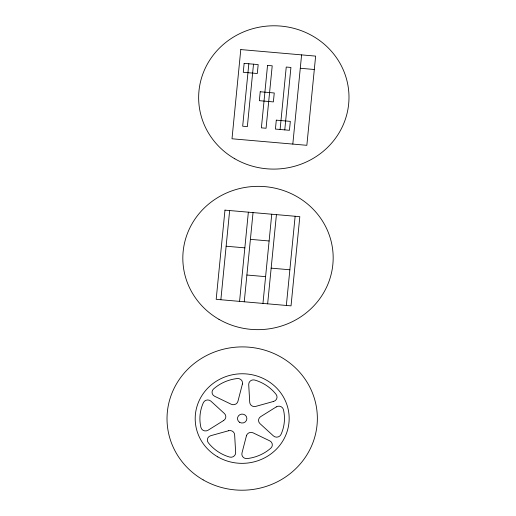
<?xml version="1.0" encoding="UTF-8"?>
<svg xmlns="http://www.w3.org/2000/svg" width="516" height="516" viewBox="0 0 516 516"><rect width="100%" height="100%" fill="white"/><g stroke="black" fill="none" stroke-linecap="round" stroke-linejoin="round"><path stroke-width="0.77" d="M220.861 299.738L229.652 210.541M248.828 63.771L242.675 126.214L247.351 126.62L253.504 64.184M239.572 301.376L248.357 212.173M244.249 301.783L253.04 212.586M262.96 303.414L271.751 214.217M280.098 129.477L286.245 67.041L290.927 67.448L284.774 129.89M267.643 303.827L276.428 214.624M292.811 144.087L301.596 54.883M286.348 305.459L295.139 216.262M300.28 68.267L314.315 69.492M250.402 239.347L269.113 240.978M226.137 246.222L244.848 247.854M271.152 268.146L289.863 269.778M246.887 275.022L265.598 276.653M224.97 210.135L216.185 299.332L291.03 305.865L299.815 216.668L224.97 210.135M240.785 49.575L232 138.778L306.846 145.312L315.631 56.109L240.785 49.575M244.145 63.365L243.268 72.285L257.303 73.511L258.181 64.59L244.145 63.365M260.225 91.758L259.342 100.678L273.377 101.904L274.254 92.983L260.225 91.758M267.533 65.409L261.386 127.845L266.062 128.252L272.216 65.816L267.533 65.409M276.299 120.151L275.415 129.071L289.45 130.296L290.327 121.376L276.299 120.151M242.404 384.039L237.934 401.319A4.696 4.476 -1.4 0 1 231.245 404.26L214.604 396.256A4.696 4.476 -1.4 0 1 213.547 388.967A42.286 40.306 -1.4 0 1 237.302 378.531A4.696 4.476 -1.4 0 1 242.404 384.039M246.435 435.794L241.965 453.074A4.696 4.476 -1.4 0 0 247.067 458.582A42.286 40.306 -1.4 0 0 270.823 448.146A4.696 4.476 -1.4 0 0 269.765 440.858L253.117 432.86A4.696 4.476 -1.4 0 0 246.435 435.794M223.705 420.463L208.077 430.221A4.696 4.476 -1.4 0 1 200.924 427.467A42.286 40.306 -1.4 0 1 203.369 402.661A4.696 4.476 -1.4 0 1 210.934 401.19L224.389 413.484A4.696 4.476 -1.4 0 1 223.705 420.463M276.292 406.892L260.664 416.651A4.696 4.476 -1.4 0 0 259.98 423.63L273.435 435.923A4.696 4.476 -1.4 0 0 281.001 434.459A42.286 40.306 -1.4 0 0 283.445 409.646A4.696 4.476 -1.4 0 0 276.292 406.892M273.654 401.409L255.73 406.395A4.696 4.476 -1.4 0 1 249.731 402.351L248.712 384.594A4.696 4.476 -1.4 0 1 254.807 380.06A42.286 40.306 -1.4 0 1 276.118 394.43A4.696 4.476 -1.4 0 1 273.654 401.409M228.64 430.718L210.715 435.704A4.696 4.476 -1.4 0 0 208.251 442.683A42.286 40.306 -1.4 0 0 229.562 457.053A4.696 4.476 -1.4 0 0 235.657 452.526L234.638 434.762A4.696 4.476 -1.4 0 0 228.64 430.718M239.65 422.333A4.696 4.476 -1.4 0 0 246.88 418.753A4.696 4.476 -1.4 0 0 240.024 414.587A4.696 4.476 -1.4 0 0 239.65 422.333M203.162 479.886A75.175 71.653 -1.4 0 0 317.34 419.985A75.175 71.653 -1.4 0 0 206.058 355.801A75.175 71.653 -1.4 0 0 203.162 479.886M217.791 456.892A46.982 44.782 -1.4 0 0 289.154 419.45A46.982 44.782 -1.4 0 0 219.603 379.331A46.982 44.782 -1.4 0 0 217.791 456.892M218.977 319.333A75.175 71.653 -1.4 0 0 333.155 259.425A75.175 71.653 -1.4 0 0 221.874 195.242A75.175 71.653 -1.4 0 0 218.977 319.333M234.793 158.773A75.175 71.653 -1.4 0 0 348.971 98.872A75.175 71.653 -1.4 0 0 237.689 34.688A75.175 71.653 -1.4 0 0 234.793 158.773"/></g></svg>
